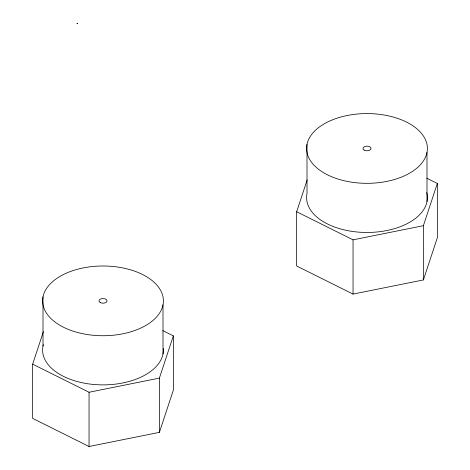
<?xml version="1.0" encoding="UTF-8"?>
<svg xmlns="http://www.w3.org/2000/svg" width="470" height="470" viewBox="0 0 470 470"><rect width="100%" height="100%" fill="white"/><g stroke="black" fill="none" stroke-linecap="round" stroke-linejoin="round"><path stroke-width="0.7" d="M162.855 330.639L173.348 335.868L173.348 390.112L159.395 432.353L89.047 446.5L32.659 418.4L32.659 364.156L43.41 331.609M159.395 432.353L159.395 378.109L173.348 335.868M426.848 178.224L437.341 183.453L437.341 237.697L423.388 279.938L353.041 294.085L296.652 265.985L296.652 211.741L307.174 179.887M423.388 279.938L423.388 225.694L437.341 183.453M296.652 211.741L353.041 239.841L423.388 225.694M32.659 364.156L89.047 392.256L159.395 378.109M426.989 152.474A60.395 34.868 0 0 1 330.962 176.438A60.395 34.868 0 0 1 343.035 116.442A60.395 34.868 0 0 1 426.989 152.474L426.989 201.618M353.041 239.841L353.041 294.085M307.004 144.425L307.004 193.57A60.395 34.868 0 0 0 367.916 232.462A60.395 34.868 0 0 0 426.748 192.518M162.996 304.889A60.395 34.868 0 0 1 66.969 328.847A60.395 34.868 0 0 1 79.042 268.858A60.395 34.868 0 0 1 162.996 304.889L162.996 354.033M89.047 392.256L89.047 446.5M43.011 296.84L43.011 345.985M163.337 348.423A60.395 34.868 0 0 1 99.769 384.83A60.395 34.868 0 0 1 43.31 344.704M77.256 23.5L76.898 23.712L77.621 23.712L77.256 23.5M364.15 150.095A4.024 2.327 0 0 0 370.883 149.055A4.024 2.327 0 0 0 365.954 146.205A4.024 2.327 0 0 0 364.15 150.095M100.157 302.51A4.024 2.327 0 0 0 106.896 301.47A4.024 2.327 0 0 0 101.961 298.62A4.024 2.327 0 0 0 100.157 302.51"/></g></svg>
